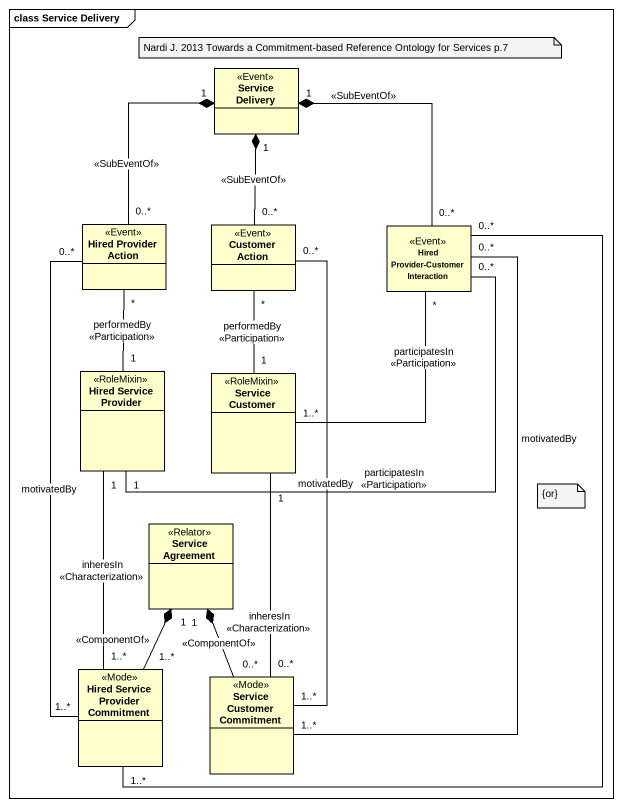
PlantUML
@startuml
mainframe class Service Delivery
hide circle
hide empty members
class "Service Delivery" as Service_Delivery <<Event>>
class "Hired Provider Action" as Hired_Provider_Action <<Event>>
class "Customer Action" as Customer_Action <<Event>>
class "Hired Provider-Customer Interaction" as Hired_Provider_Customer <<Event>>
class "Hired Service Provider" as Hired_Service_Provider <<RoleMixin>>
class "Service Customer" as Service_Customer <<RoleMixin>>
class "Service Agreement" as Service_Agreement <<Relator>>
class "Hired Service Provider Commitment" as Hired_Service_Provider_2 <<Mode>>
class "Service Customer Commitment" as Service_Customer_Commitment <<Mode>>
Service_Delivery "1" *-- "0..*" Hired_Provider_Action : <<SubEventOf>>
Service_Delivery "1" *-- "0..*" Customer_Action : <<SubEventOf>>
Service_Delivery "1" *-- "0..*" Hired_Provider_Customer : <<SubEventOf>>
Hired_Provider_Action "*" -- "1" Hired_Service_Provider : performedBy\n<<Participation>>
Hired_Provider_Action "0..*" -- "1..*" Hired_Service_Provider_2 : motivatedBy
Customer_Action "*" -- "1" Service_Customer : performedBy\n<<Participation>>
Customer_Action "0..*" -- "1..*" Service_Customer_Commitment : motivatedBy
Hired_Provider_Customer "0..*" -left- "1" Hired_Service_Provider : participatesIn\n<<Participation>>
Hired_Provider_Customer "*" -- "1..*" Service_Customer : participatesIn\n<<Participation>>
Hired_Provider_Customer "0..*" -- "1..*" Hired_Service_Provider_2
Hired_Provider_Customer "0..*" -- "1..*" Service_Customer_Commitment : motivatedBy
Service_Agreement "1" *-- "1..*" Hired_Service_Provider_2 : <<ComponentOf>>
Service_Agreement "1" *-- "0..*" Service_Customer_Commitment : <<ComponentOf>>
Hired_Service_Provider_2 "1..*" -up- "1" Hired_Service_Provider : inheresIn\n<<Characterization>>
Service_Customer_Commitment "0..*" -up- "1" Service_Customer : inheresIn\n<<Characterization>>
note as N1
  Nardi J. 2013 Towards a Commitment-based Reference Ontology for Services p.7
end note
note as N2
  {or}
end note
@enduml
